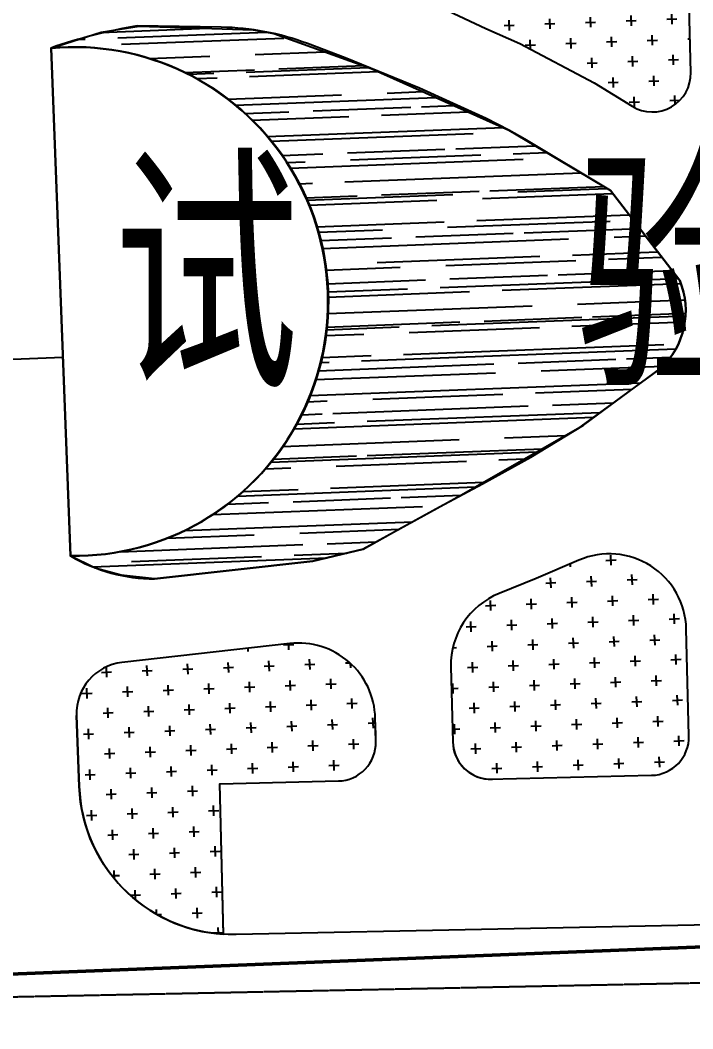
# Model space of a CAD drawing. Extents: x 60102 to 11003895, y 103457 to 3214550.
# Drawn here: x 10794316 to 10846804, y 2987168 to 3065848 of the extents above; entities that cross this region are included whole.
import ezdxf

# ---------------------------------------------------------------- set-up
doc = ezdxf.new("R2010")
doc.units = 0
doc.header["$LTSCALE"] = 10
doc.header["$PDMODE"] = 96
doc.linetypes.add('ACAD_ISO04W100', pattern=[30.5, 24, -3, 0.5, -3])
doc.linetypes.add('CENTER', pattern=[50.8, 31.75, -6.35, 6.35, -6.35])
doc.layers.get('0').update_dxf_attribs({"linetype": 'CONTINUOUS', "lineweight": 0})
doc.layers.get('DEFPOINTS').update_dxf_attribs({"linetype": 'CONTINUOUS'})
for name, color, linetype in [('0-中心线', 1, 'CENTER'), ('0-已建道路', 132, 'CONTINUOUS'), ('0-标注', 7, 'CONTINUOUS'), ('0-水体', 140, 'CONTINUOUS'), ('0-绿化', 3, 'CONTINUOUS'), ('0-绿化线', 86, 'CONTINUOUS'), ('01', 7, 'CONTINUOUS')]:
    doc.layers.add(name, color=color, linetype=linetype)
doc.styles.add('-宋体', font='')
doc.styles.get("Standard").update_dxf_attribs({"font": 'isocp.shx', "width": 0.707, "height": 10, "bigfont": 'intecad.shx'})
doc.styles.get('-宋体').set_extended_font_data('SimSun')
doc.dimstyles.new('ISO-25', dxfattribs={"dimtxt": 3, "dimasz": 1, "dimexe": 1.25, "dimexo": 0.625, "dimtad": 1, "dimdsep": 46, "dimtxsty": '-宋体', "dimblk": 'ARCHTICK', "dimcen": 2.5, "dimazin": 0, "dimtfac": 1, "dimtmove": 0, "dimatfit": 3, "dimfxl": 1, "dimarcsym": 0})
pattern_1 = [(2.2, (-47034699.4, -103395058.4), (1525.389227, 1647.270533), [793.749997, -2381.24999]), (92.2, (-47034287.5, -103395439.7), (-1647.270522, 1525.38924), [793.750003, -2381.25001])]

# ---------------------------------------------------------------- blocks, each defined once
blk = doc.blocks.new('_ARCHTICK')
at = {"color": 0, "linetype": 'ByBlock', "const_width": 0.15}
blk.add_lwpolyline([(-0.5, -0.5), (0.5, 0.5)], dxfattribs=at)
blk = doc.blocks.new('*D78')
at = {"layer": '0-标注', "color": 0, "linetype": 'Continuous', "lineweight": -2}
for p, q in [((10791657, 3039325), (10797657, 3039556)), ((10797688, 3038751), (10797657, 3039557)), ((10791785, 3035976), (10791656, 3039326))]:
    blk.add_line(p, q, dxfattribs=at)
at = {"layer": 'DEFPOINTS', "color": 0, "linetype": 'Continuous', "lineweight": 0}
for p in [(10797657, 3039556), (10797688, 3038750), (10791785, 3035976)]:
    blk.add_point(p, dxfattribs=at)
at = {"layer": '0-标注', "color": 0, "linetype": 'Continuous', "lineweight": -2}
for p, rotation in [((10797657, 3039556), 2.199999993086457), ((10791657, 3039325), 182.1999999930865)]:
    blk.add_blockref('_ARCHTICK', p, dxfattribs=dict(at, rotation=rotation))
at = {"layer": '0-标注', "color": 0, "linetype": 'Continuous', "insert": (10794657, 3039443), "char_height": 3, "attachment_point": 5, "rotation": 2.2, "style": '-宋体'}
blk.add_mtext('6004.98', dxfattribs=at)

msp = doc.modelspace()

# ---------------------------------------------------------------- hatches: boundary and pattern name
at = {"layer": '0-水体', "linetype": 'Continuous'}
h = msp.add_hatch(dxfattribs=at)
h.set_pattern_fill('AR-RROOF', color=0, scale=1999.999993, angle=2.2, style=0)
h.set_pattern_definition([(2.2, (-47034699.4, -103395058.4), (5486.37612, 2752.638894), [38099.99987, -5080, 12699.99996, -2540]), (2.2, (-47031372.4, -103393659.6), (-2667.8095, 3278.20496), [7619.99997, -838.2, 15239.99995, -1905]), (2.2, (-47033513.2, -103392852.2), (13132.93618, 2207.571818), [20319.99993, -3556, 10159.99997, -2540])])
edge = h.paths.add_edge_path()
edge.add_line((10796697.686, 3063674.035), (10800640.488, 3064907.348))
edge.add_line((10800640.488, 3064907.348), (10803608.057, 3065393.863))
edge.add_line((10803608.057, 3065393.863), (10812494.659, 3065103.721))
edge.add_line((10812494.659, 3065103.721), (10814103.327, 3064809.171))
edge.add_line((10814103.327, 3064809.171), (10821708.639, 3062087.614))
edge.add_line((10821708.639, 3062087.614), (10832458.582, 3057280.866))
edge.add_line((10832458.582, 3057280.866), (10838510.029, 3053686.057))
edge.add_line((10838510.029, 3053686.057), (10840383.714, 3052561.424))
edge.add_line((10840383.714, 3052561.424), (10845778.216, 3045528.693))
edge.add_arc((10840127.284, 3043172.194), 6122.591, 313.10278279, 22.63666366, ccw=False)
edge.add_line((10844310.907, 3038701.912), (10837797.064, 3033965.389))
edge.add_line((10837797.064, 3033965.389), (10828710.354, 3028783.208))
edge.add_line((10828710.354, 3028783.208), (10821083.355, 3024582.012))
edge.add_line((10821083.355, 3024582.012), (10817155.415, 3023652.037))
edge.add_line((10817155.415, 3023652.037), (10804804.147, 3022269.405))
edge.add_line((10804804.147, 3022269.405), (10802207.867, 3022550.634))
edge.add_line((10802207.867, 3022550.634), (10800175.443, 3023108.038))
edge.add_line((10800175.443, 3023108.038), (10798212.57, 3024054.051))
edge.add_arc((10798476.792, 3043903.107), 19850.814, 269.2373477, 95.14196808)
at = {"layer": '0-绿化'}
h = msp.add_hatch(dxfattribs=at)
h.set_pattern_fill('CROSS', color=0, scale=999.999997, angle=2.2, style=0)
h.set_pattern_definition([(2.2, (-47029110, -103389911.3), (1525.389227, 1647.270533), [793.749997, -2381.24999]), (92.2, (-47028698.2, -103390292.6), (-1647.270522, 1525.38924), [793.750003, -2381.25001])])
edge = h.paths.add_edge_path()
edge.add_line((10701520.911, 3113316.845), (10703203.005, 3107892.535))
edge.add_line((10703203.005, 3107892.535), (10706766.711, 3104938.556))
edge.add_line((10706766.711, 3104938.556), (10710650.159, 3104112.307))
edge.add_line((10710650.159, 3104112.307), (10923804.81, 3106834.298))
edge.add_line((10923804.81, 3106834.298), (10928127.371, 3106087.683))
edge.add_line((10928127.371, 3106087.683), (10931911.084, 3103821.325))
edge.add_line((10931911.084, 3103821.325), (10934385.191, 3100774.509))
edge.add_line((10934385.191, 3100774.509), (10935626.328, 3097637.243))
edge.add_line((10935626.328, 3097637.243), (10935956.757, 3095010.572))
edge.add_line((10935956.757, 3095010.572), (10936618.621, 3049706.924))
edge.add_line((10936618.621, 3049706.924), (10937387.282, 2997093.113))
edge.add_line((10937387.282, 2997093.113), (10954096.29, 2997432.97))
edge.add_line((10954096.29, 2997432.97), (10956671.485, 2930398.751))
edge.add_line((10956671.485, 2930398.751), (10957402.473, 2927610.645))
edge.add_line((10957402.473, 2927610.645), (10958460.341, 2925656.605))
edge.add_line((10958460.341, 2925656.605), (10959956.402, 2924483.424))
edge.add_line((10959956.402, 2924483.424), (10953221.703, 3099792.596))
edge.add_arc((10933736.076, 3099044.034), 19500, 2.19999979, 91.41431809)
edge.add_line((10933254.777, 3118538.093), (10819682.758, 3115734.054))
edge.add_line((10819682.758, 3115734.054), (10701520.911, 3113316.845))
h = msp.add_hatch(dxfattribs=at)
h.set_pattern_fill('CROSS', color=0, scale=999.999997, angle=2.2, style=0)
h.set_pattern_definition(pattern_1)
edge = h.paths.add_edge_path()
edge.add_line((10805863.855, 3081271.139), (10798971.999, 3081100.919))
edge.add_arc((10799315.416, 3077963.08), 3156.575, 96.2458026, 178.96106425)
edge.add_line((10796159.36, 3078020.315), (10796193.773, 3077124.523))
edge.add_arc((10803593.704, 3078858.606), 7600.396, 193.18859002, 263.79289998)
edge.add_line((10802771.929, 3071302.767), (10813847.177, 3071020.634))
edge.add_arc((10813337.858, 3051027.12), 20000, 66.69488407, 88.54075201, ccw=False)
edge.add_line((10821250.409, 3069395.341), (10823330.483, 3068499.3))
edge.add_line((10823330.483, 3068499.3), (10827703.999, 3066578.85))
edge.add_line((10827703.999, 3066578.85), (10830651.93, 3065195.734))
edge.add_line((10830651.93, 3065195.734), (10833314.335, 3064029.553))
edge.add_line((10833314.335, 3064029.553), (10839105.709, 3060962.294))
edge.add_line((10839105.709, 3060962.294), (10842065.215, 3059135.947))
edge.add_arc((10843640.705, 3061688.951), 3000, 238.32076028, 1.41484914)
edge.add_line((10846639.79, 3061763.025), (10846434.268, 3070084.188))
edge.add_arc((10843435.182, 3070010.114), 3000, 1.41484876, 91.41484876)
edge.add_line((10843361.108, 3073009.2), (10838063.971, 3072131.87))
edge.add_line((10838063.971, 3072131.87), (10805954.945, 3071685.836))
edge.add_line((10805954.945, 3071685.836), (10805863.855, 3081271.139))
h = msp.add_hatch(dxfattribs=at)
h.set_pattern_fill('CROSS', color=0, scale=999.999997, angle=2.2, style=0)
h.set_pattern_definition([(2.2, (-47034684.8, -103395776.2), (1525.389227, 1647.270533), [793.749997, -2381.24999]), (92.2, (-47034273, -103396157.6), (-1647.270522, 1525.38924), [793.750003, -2381.25001])])
edge = h.paths.add_edge_path()
edge.add_arc((10840295.468, 3018219.931), 6000, 1.41484871, 113.31682144)
edge.add_line((10837920.577, 3023729.912), (10834575.572, 3022288.161))
edge.add_line((10834575.572, 3022288.161), (10831681.177, 3021121.814))
edge.add_arc((10833923.75, 3015556.666), 6000, 111.94782552, 181.41484917)
edge.add_line((10827925.579, 3015408.519), (10828070.159, 3009554.794))
edge.add_arc((10831069.244, 3009628.867), 3000, 181.41484876, 267.45475793)
edge.add_line((10830936.019, 3006631.827), (10843574.885, 3006943.992))
edge.add_arc((10843500.811, 3009943.077), 3000, 271.41484918, 1.41484918)
edge.add_line((10846499.897, 3010017.151), (10846293.639, 3018368.078))
h = msp.add_hatch(dxfattribs=at)
h.set_pattern_fill('CROSS', color=0, scale=999.999997, angle=2.2, style=0)
h.set_pattern_definition(pattern_1)
edge = h.paths.add_edge_path()
edge.add_arc((10816027.502, 3011260.386), 6000, 1.41484877, 96.43875038)
edge.add_line((10815354.656, 3017222.54), (10802258.832, 3015744.639))
edge.add_arc((10802707.396, 3011769.87), 4000, 96.4387508, 182.20000021)
edge.add_line((10798710.344, 3011616.318), (10798923.699, 3006062.522))
edge.add_arc((10810914.854, 3006523.176), 12000, 182.2, 266.48660475)
edge.add_line((10810179.472, 2994545.73), (10809889.593, 3006282.271))
edge.add_line((10809889.593, 3006282.271), (10819142.746, 3006502.525))
edge.add_arc((10819071.855, 3009501.687), 3000, 271.3540522, 1.41484842)
edge.add_arc((10835076.162, 3010175.09), 13019.024, 180.19116343, 182.63853453, ccw=False)
edge.add_line((10822057.21, 3010131.653), (10822025.673, 3011408.534))

# ---------------------------------------------------------------- linework, layer by layer
at = {"color": 0, "lineweight": 50}
msp.add_line((10937387.282, 2997093.113), (10701294.681, 2987786.528), dxfattribs=at)
at = {"layer": '0-中心线', "color": 0, "linetype": 'ACAD_ISO04W100', "ltscale": 0.2}
msp.add_lwpolyline([(10701294.681, 2987786.528), (10951269.171, 2992875.14)], dxfattribs=at)
at = {"layer": '0-已建道路', "color": 0, "linetype": 'Continuous', "flags": 128}
for points in [[(10846639.79, 3061763.025), (10846434.268, 3070084.188)], [(10827703.999, 3066578.85), (10830651.93, 3065195.734)], [(10810000.692, 3065297.695), (10803457.184, 3065396.133)], [(10830651.93, 3065195.734), (10833314.335, 3064029.553)], [(10819673.645, 3062918.727), (10816728.269, 3064024.31)], [(10833314.335, 3064029.553), (10839105.709, 3060962.294)], [(10796730.505, 3063675.298), (10798252.543, 3024055.588)], [(10825483.907, 3060545.756), (10819673.645, 3062918.727)], [(10839105.709, 3060962.294), (10842065.215, 3059135.947)], [(10827806.781, 3059484.575), (10825483.907, 3060545.756)], [(10830682.337, 3058184.868), (10827806.781, 3059484.575)], [(10832458.582, 3057280.866), (10830682.337, 3058184.868)], [(10833698.685, 3056573.948), (10832458.582, 3057280.866)], [(10840383.714, 3052561.424), (10833698.685, 3056573.948)], [(10845778.216, 3045528.693), (10840383.714, 3052561.424)], [(10838260.252, 3034246.994), (10844310.907, 3038701.912)], [(10834171.075, 3031760.886), (10838260.252, 3034246.994)], [(10830397.128, 3029678.961), (10834171.075, 3031760.886)], [(10827023.581, 3027887.456), (10830397.128, 3029678.961)], [(10823853.578, 3026133.374), (10827023.581, 3027887.456)], [(10821083.355, 3024582.012), (10823853.578, 3026133.374)], [(10817155.415, 3023652.037), (10821083.355, 3024582.012)], [(10837920.577, 3023729.912), (10834575.572, 3022288.161)], [(10804804.147, 3022269.405), (10817155.415, 3023652.037)], [(10834575.572, 3022288.161), (10831681.177, 3021121.814)], [(10846499.897, 3010017.151), (10846293.639, 3018368.078)], [(10815354.656, 3017222.54), (10802258.832, 3015744.639)], [(10827925.579, 3015408.519), (10828070.159, 3009554.794)], [(10830936.02, 3006631.827), (10843574.885, 3006943.992)]]:
    msp.add_lwpolyline(points, dxfattribs=at)
for points in [[(10803457.184, 3065396.133, 0.042869402), (10796697.686, 3063674.035)], [(10816728.269, 3064024.31, 0.086224168), (10810000.692, 3065297.695)], [(10798252.543, 3024055.588, 1.052903874), (10796737.656, 3063675.57)], [(10842065.215, 3059135.947, 0.595493465), (10846639.79, 3061763.025)], [(10844310.907, 3038701.912, 0.313064205), (10845778.216, 3045528.693)], [(10798252.541, 3024055.587, 0.136523143), (10804804.147, 3022269.405)], [(10846293.639, 3018368.078, 0.531160907), (10837920.577, 3023729.912)], [(10831681.177, 3021121.814, 0.312743918), (10827925.579, 3015408.519)], [(10822025.673, 3011408.534, 0.440135018), (10815354.656, 3017222.54)], [(10802258.832, 3015744.639, 0.392707581), (10798710.344, 3011616.318)], [(10954096.29, 2997432.97), (10811158.881, 2994525.657, -0.408933667), (10798923.699, 3006062.522), (10798710.344, 3011616.318)], [(10810180.801, 2994491.889), (10809889.593, 3006282.271), (10819143.244, 3006502.537, 0.414475785), (10822070.94, 3009575.761), (10822025.673, 3011408.534)], [(10828070.159, 3009554.794, 0.413951389), (10831140.633, 3006629.717)], [(10843574.885, 3006943.992, 0.414213562), (10846499.897, 3010017.151)]]:
    msp.add_lwpolyline(points, format="xyb", dxfattribs=at)
msp.add_lwpolyline([(10796730.505, 3063675.298, -1.05297537), (10798252.543, 3024055.588)], format="xyb", close=True, dxfattribs=at)
at = {"layer": '0-已建道路', "color": 0, "linetype": 'Continuous', "extrusion": (-0.999263, -0.038388, 0), "elevation": -10906380.194, "flags": 128}
msp.add_lwpolyline([(-2607305.348, 0), (-2646954.284, 0)], dxfattribs=at)
at = {"layer": '0-绿化线', "color": 0, "linetype": 'Continuous', "elevation": -43696.45}
for points in [[(10805863.855, 3081271.139), (10798971.999, 3081100.919, 0.377446037), (10796159.36, 3078020.315), (10796193.773, 3077124.523, 0.31820014), (10802771.929, 3071302.767), (10813847.177, 3071020.634, -0.095610329), (10821250.409, 3069395.341), (10823330.483, 3068499.3), (10827703.999, 3066578.85), (10830651.93, 3065195.734), (10833314.335, 3064029.553), (10839105.709, 3060962.294), (10842065.215, 3059135.947, 0.595493468), (10846639.79, 3061763.025), (10846434.268, 3070084.188, 0.414213562), (10843361.108, 3073009.2), (10838063.971, 3072131.87), (10805954.945, 3071685.836)], [(10822025.673, 3011408.534, 0.440135019), (10815354.656, 3017222.54), (10802258.832, 3015744.639, 0.39270758), (10798710.344, 3011616.318), (10798923.699, 3006062.522, 0.385299544), (10810179.472, 2994545.73), (10809889.593, 3006282.271), (10819142.746, 3006502.525, 0.414524384), (10822070.94, 3009575.761, -0.010679077), (10822057.21, 3010131.653)]]:
    msp.add_lwpolyline(points, format="xyb", close=True, dxfattribs=at)
msp.add_lwpolyline([(10796697.686, 3063674.035), (10800640.488, 3064907.348), (10803608.057, 3065393.863), (10812494.659, 3065103.721), (10814103.327, 3064809.171), (10821708.639, 3062087.614), (10832458.582, 3057280.866), (10838510.029, 3053686.057), (10840383.714, 3052561.424), (10845778.216, 3045528.693, -0.313064201), (10844310.907, 3038701.912), (10837797.064, 3033965.389), (10828710.354, 3028783.208), (10821083.355, 3024582.012), (10817155.415, 3023652.037), (10804804.147, 3022269.405), (10802207.867, 3022550.634), (10800175.443, 3023108.038), (10798212.57, 3024054.051, 1.052902199), (10796697.686, 3063674.035, -8.125234736)], format="xyb", dxfattribs=at)
at = {"layer": '0-绿化线', "color": 0, "linetype": 'Continuous'}
msp.add_lwpolyline([(10846293.639, 3018368.078, 0.531160908), (10837920.577, 3023729.912), (10834575.572, 3022288.161), (10831681.177, 3021121.814, 0.312743919), (10827925.579, 3015408.519), (10828070.159, 3009554.794, 0.394111646), (10830936.019, 3006631.827), (10843574.885, 3006943.992, 0.414213562), (10846499.897, 3010017.151)], format="xyb", close=True, dxfattribs=at)

# ---------------------------------------------------------------- texts
at = {"layer": '01', "color": 0, "lineweight": 0, "insert": (10729384.98, 3053815.711), "char_height": 15000, "width": 211534.4, "attachment_point": 1}
msp.add_mtext('{\\fSimSun|b0|i0|c134|p2;研   发   试   验   场}', dxfattribs=at)

# ---------------------------------------------------------------- dimensions: what is measured, and where the dimension line sits
at = {"layer": '0-标注', "color": 0, "linetype": 'Continuous'}
dim = msp.add_linear_dim(base=(10797657.084, 3039555.763), p1=(10791785.209, 3035975.697), p2=(10797688.037, 3038750.024), angle=182.19999999, dimstyle='ISO-25', override={"dimtmove": 1}, dxfattribs=at)
dim.commit()
dim.dimension.update_dxf_attribs({"geometry": '*D78', "text_midpoint": (10794656.726, 3039442.628)})

doc.saveas('drawing.dxf')
